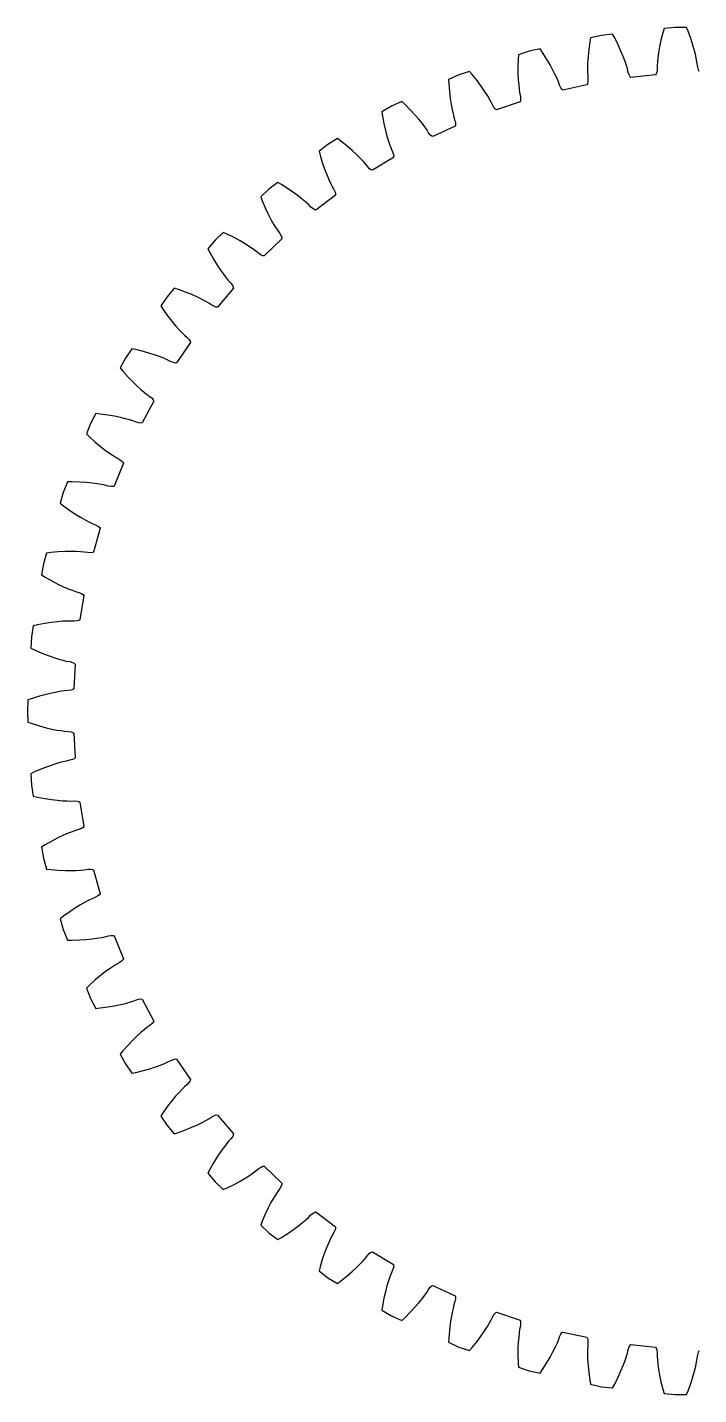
# Model space of a CAD drawing. Extents: x 0 to 153, y 0 to 153.
# Drawn here: x 0 to 74.9, y 0 to 152.6 of the extents above; entities that cross this region are included whole.
import ezdxf

# ---------------------------------------------------------------- set-up
doc = ezdxf.new("R2010")
doc.units = 0

msp = doc.modelspace()

# ---------------------------------------------------------------- linework, layer by layer
for p, q in [((72.26, 152.56), (71.01, 152.43)), ((73.51, 152.56), (72.26, 152.56)), ((73.69, 152.12), (73.51, 152.56)), ((62.81, 151.4), (62.73, 150.93)), ((64.04, 151.67), (62.81, 151.4)), ((65.28, 151.81), (64.04, 151.67)), ((65.51, 151.38), (65.28, 151.81)), ((65.89, 150.62), (65.51, 151.38)), ((70.67, 151.14), (70.51, 150.39)), ((70.88, 151.97), (70.67, 151.14)), ((71.01, 152.43), (70.88, 151.97)), ((73.99, 151.32), (73.69, 152.12)), ((74.23, 150.59), (73.99, 151.32)), ((55.96, 149.89), (54.77, 149.49)), ((57.18, 150.16), (55.96, 149.89)), ((57.45, 149.77), (57.18, 150.16)), ((57.92, 149.05), (57.45, 149.77)), ((62.61, 150.08), (62.54, 149.32)), ((62.73, 150.93), (62.61, 150.08)), ((66.21, 149.92), (65.89, 150.62)), ((66.46, 149.3), (66.21, 149.92)), ((70.4, 149.73), (70.32, 149.16)), ((70.51, 150.39), (70.4, 149.73)), ((74.41, 149.95), (74.23, 150.59)), ((74.55, 149.39), (74.41, 149.95)), ((54.74, 149.01), (54.71, 148.16)), ((54.71, 148.16), (54.72, 147.39)), ((54.77, 149.49), (54.74, 149.01)), ((58.3, 148.39), (57.92, 149.05)), ((58.62, 147.8), (58.3, 148.39)), ((62.49, 148.65), (62.48, 148.07)), ((62.48, 148.07), (62.48, 147.59)), ((62.54, 149.32), (62.49, 148.65)), ((66.66, 148.76), (66.46, 149.3)), ((66.81, 148.3), (66.66, 148.76)), ((66.92, 147.93), (66.81, 148.3)), ((70.25, 148.29), (70.23, 147.88)), ((70.27, 148.68), (70.25, 148.29)), ((70.32, 149.16), (70.27, 148.68)), ((74.65, 148.92), (74.55, 149.39)), ((74.72, 148.53), (74.65, 148.92)), ((74.78, 148.13), (74.72, 148.53)), ((74.84, 147.83), (74.78, 148.13)), ((48.12, 147.25), (46.98, 146.73)), ((46.98, 146.73), (47, 146.25)), ((49.3, 147.65), (48.12, 147.25)), ((49.62, 147.29), (49.3, 147.65)), ((50.16, 146.62), (49.62, 147.29)), ((50.61, 146.01), (50.16, 146.62)), ((54.72, 147.39), (54.75, 146.72)), ((54.75, 146.72), (54.8, 146.15)), ((58.88, 147.28), (58.62, 147.8)), ((59.08, 146.84), (58.88, 147.28)), ((59.23, 146.48), (59.08, 146.84)), ((59.37, 146.1), (59.23, 146.48)), ((62.48, 147.59), (62.5, 147.2)), ((62.53, 146.49), (62.49, 146.28)), ((62.5, 147.2), (62.53, 146.8)), ((62.53, 146.8), (62.53, 146.49)), ((67.02, 147.53), (66.92, 147.93)), ((67.12, 147.25), (67.02, 147.53)), ((67.22, 147.06), (67.12, 147.25)), ((67.32, 146.97), (67.22, 147.06)), ((70.06, 147.26), (67.32, 146.97)), ((70.14, 147.37), (70.06, 147.26)), ((70.2, 147.58), (70.14, 147.37)), ((70.23, 147.88), (70.2, 147.58)), ((74.93, 147.63), (74.84, 147.83)), ((47, 146.25), (47.07, 145.39)), ((47.07, 145.39), (47.16, 144.63)), ((51, 145.46), (50.61, 146.01)), ((51.31, 144.97), (51, 145.46)), ((51.55, 144.56), (51.31, 144.97)), ((54.8, 146.15), (54.85, 145.67)), ((54.85, 145.67), (54.91, 145.28)), ((54.91, 145.28), (54.99, 144.89)), ((59.5, 145.83), (59.37, 146.1)), ((59.62, 145.65), (59.5, 145.83)), ((59.73, 145.57), (59.62, 145.65)), ((62.42, 146.16), (59.73, 145.57)), ((62.49, 146.28), (62.42, 146.16)), ((40.61, 143.78), (39.54, 143.13)), ((41.75, 144.3), (40.61, 143.78)), ((42.1, 143.98), (41.75, 144.3)), ((42.71, 143.37), (42.1, 143.98)), ((47.16, 144.63), (47.26, 143.97)), ((47.26, 143.97), (47.37, 143.4)), ((51.74, 144.22), (51.55, 144.56)), ((51.92, 143.85), (51.74, 144.22)), ((52.08, 143.59), (51.92, 143.85)), ((52.22, 143.43), (52.08, 143.59)), ((52.34, 143.36), (52.22, 143.43)), ((54.95, 144.24), (52.34, 143.36)), ((55, 144.37), (54.95, 144.24)), ((54.99, 144.89), (55.02, 144.58)), ((55.02, 144.58), (55, 144.37)), ((39.54, 143.13), (39.61, 142.66)), ((39.61, 142.66), (39.77, 141.82)), ((43.23, 142.81), (42.71, 143.37)), ((43.67, 142.31), (43.23, 142.81)), ((44.03, 141.86), (43.67, 142.31)), ((47.37, 143.4), (47.48, 142.93)), ((47.48, 142.93), (47.58, 142.56)), ((47.58, 142.56), (47.69, 142.17)), ((47.69, 142.17), (47.76, 141.87)), ((39.77, 141.82), (39.94, 141.07)), ((39.94, 141.07), (40.11, 140.42)), ((40.11, 140.42), (40.28, 139.87)), ((44.32, 141.47), (44.03, 141.86)), ((44.54, 141.15), (44.32, 141.47)), ((44.76, 140.81), (44.54, 141.15)), ((44.94, 140.57), (44.76, 140.81)), ((45.1, 140.42), (44.94, 140.57)), ((45.23, 140.37), (45.1, 140.42)), ((47.73, 141.53), (45.23, 140.37)), ((47.77, 141.65), (47.73, 141.53)), ((47.76, 141.87), (47.77, 141.65)), ((33.52, 139.51), (32.53, 138.76)), ((34.6, 140.16), (33.52, 139.51)), ((34.98, 139.87), (34.6, 140.16)), ((35.65, 139.34), (34.98, 139.87)), ((36.23, 138.84), (35.65, 139.34)), ((36.72, 138.38), (36.23, 138.84)), ((40.28, 139.87), (40.44, 139.42)), ((40.44, 139.42), (40.58, 139.05)), ((40.58, 139.05), (40.74, 138.68)), ((32.53, 138.76), (32.65, 138.29)), ((32.65, 138.29), (32.9, 137.47)), ((32.9, 137.47), (33.15, 136.75)), ((37.13, 137.98), (36.72, 138.38)), ((37.46, 137.62), (37.13, 137.98)), ((37.71, 137.33), (37.46, 137.62)), ((37.97, 137.01), (37.71, 137.33)), ((40.84, 138.04), (38.48, 136.63)), ((40.74, 138.68), (40.83, 138.39)), ((40.83, 138.39), (40.87, 138.18)), ((40.87, 138.18), (40.84, 138.04)), ((33.15, 136.75), (33.39, 136.13)), ((33.39, 136.13), (33.62, 135.6)), ((38.18, 136.79), (37.97, 137.01)), ((38.35, 136.66), (38.18, 136.79)), ((38.48, 136.63), (38.35, 136.66)), ((26.94, 134.51), (26.03, 133.65)), ((27.93, 135.26), (26.94, 134.51)), ((28.35, 135.02), (27.93, 135.26)), ((29.07, 134.56), (28.35, 135.02)), ((29.7, 134.13), (29.07, 134.56)), ((33.62, 135.6), (33.82, 135.16)), ((33.82, 135.16), (34, 134.81)), ((34, 134.81), (34.2, 134.46)), ((34.2, 134.46), (34.33, 134.18)), ((26.03, 133.65), (26.2, 133.2)), ((26.2, 133.2), (26.54, 132.41)), ((30.24, 133.73), (29.7, 134.13)), ((30.69, 133.37), (30.24, 133.73)), ((31.05, 133.05), (30.69, 133.37)), ((31.34, 132.79), (31.05, 133.05)), ((31.63, 132.5), (31.34, 132.79)), ((34.37, 133.84), (32.18, 132.17)), ((34.33, 134.18), (34.38, 133.97)), ((34.38, 133.97), (34.37, 133.84)), ((26.54, 132.41), (26.86, 131.72)), ((26.86, 131.72), (27.17, 131.12)), ((31.86, 132.3), (31.63, 132.5)), ((32.05, 132.2), (31.86, 132.3)), ((32.18, 132.17), (32.05, 132.2)), ((27.17, 131.12), (27.46, 130.62)), ((27.46, 130.62), (27.71, 130.21)), ((27.71, 130.21), (27.92, 129.88)), ((27.92, 129.88), (28.16, 129.56)), ((20.93, 128.82), (20.12, 127.86)), ((21.84, 129.68), (20.93, 128.82)), ((22.28, 129.48), (21.84, 129.68)), ((23.05, 129.1), (22.28, 129.48)), ((23.72, 128.74), (23.05, 129.1)), ((24.3, 128.4), (23.72, 128.74)), ((24.78, 128.09), (24.3, 128.4)), ((28.39, 128.96), (26.4, 127.06)), ((28.16, 129.56), (28.32, 129.29)), ((28.32, 129.29), (28.39, 129.09)), ((28.39, 129.09), (28.39, 128.96)), ((20.12, 127.86), (20.34, 127.44)), ((20.34, 127.44), (20.76, 126.69)), ((20.76, 126.69), (21.16, 126.04)), ((25.18, 127.82), (24.78, 128.09)), ((25.49, 127.58), (25.18, 127.82)), ((25.81, 127.33), (25.49, 127.58)), ((26.06, 127.16), (25.81, 127.33)), ((26.26, 127.07), (26.06, 127.16)), ((26.4, 127.06), (26.26, 127.07)), ((21.16, 126.04), (21.53, 125.48)), ((21.53, 125.48), (21.87, 125.01)), ((21.87, 125.01), (22.16, 124.63)), ((22.16, 124.63), (22.41, 124.33)), ((22.41, 124.33), (22.68, 124.03)), ((22.68, 124.03), (22.87, 123.78)), ((22.87, 123.78), (22.96, 123.59)), ((22.96, 123.59), (22.98, 123.46)), ((15.58, 122.51), (14.87, 121.48)), ((16.39, 123.47), (15.58, 122.51)), ((16.84, 123.32), (16.39, 123.47)), ((17.65, 123.03), (16.84, 123.32)), ((18.36, 122.74), (17.65, 123.03)), ((18.97, 122.46), (18.36, 122.74)), ((19.48, 122.21), (18.97, 122.46)), ((19.91, 121.98), (19.48, 122.21)), ((22.98, 123.46), (21.2, 121.36)), ((14.87, 121.48), (15.14, 121.08)), ((15.14, 121.08), (15.64, 120.38)), ((20.25, 121.78), (19.91, 121.98)), ((20.59, 121.56), (20.25, 121.78)), ((20.86, 121.42), (20.59, 121.56)), ((21.06, 121.36), (20.86, 121.42)), ((21.2, 121.36), (21.06, 121.36)), ((15.64, 120.38), (16.11, 119.78)), ((16.11, 119.78), (16.53, 119.26)), ((16.53, 119.26), (16.92, 118.83)), ((16.92, 118.83), (17.25, 118.48)), ((17.25, 118.48), (17.53, 118.21)), ((17.53, 118.21), (17.83, 117.94)), ((17.83, 117.94), (18.04, 117.72)), ((18.04, 117.72), (18.16, 117.54)), ((18.16, 117.54), (18.19, 117.41)), ((11.64, 116.7), (10.94, 115.67)), ((12.11, 116.61), (11.64, 116.7)), ((12.94, 116.4), (12.11, 116.61)), ((13.67, 116.19), (12.94, 116.4)), ((14.31, 115.98), (13.67, 116.19)), ((14.85, 115.79), (14.31, 115.98)), ((18.19, 117.41), (16.65, 115.13)), ((10.94, 115.67), (10.35, 114.56)), ((10.35, 114.56), (10.66, 114.19)), ((15.3, 115.6), (14.85, 115.79)), ((15.66, 115.44), (15.3, 115.6)), ((16.02, 115.26), (15.66, 115.44)), ((16.3, 115.15), (16.02, 115.26)), ((16.51, 115.11), (16.3, 115.15)), ((16.65, 115.13), (16.51, 115.11)), ((10.66, 114.19), (11.23, 113.55)), ((11.23, 113.55), (11.76, 113)), ((11.76, 113), (12.24, 112.54)), ((12.24, 112.54), (12.67, 112.15)), ((12.67, 112.15), (13.04, 111.84)), ((13.04, 111.84), (13.34, 111.6)), ((13.34, 111.6), (13.67, 111.37)), ((14.09, 110.87), (12.8, 108.44)), ((13.67, 111.37), (13.91, 111.17)), ((13.91, 111.17), (14.04, 111)), ((14.04, 111), (14.09, 110.87)), ((7.06, 108.36), (6.6, 107.2)), ((7.65, 109.47), (7.06, 108.36)), ((8.12, 109.42), (7.65, 109.47)), ((8.97, 109.3), (8.12, 109.42)), ((9.73, 109.18), (8.97, 109.3)), ((10.38, 109.04), (9.73, 109.18)), ((10.94, 108.9), (10.38, 109.04)), ((11.41, 108.77), (10.94, 108.9)), ((11.78, 108.65), (11.41, 108.77)), ((12.16, 108.51), (11.78, 108.65)), ((12.45, 108.43), (12.16, 108.51)), ((12.67, 108.41), (12.45, 108.43)), ((12.8, 108.44), (12.67, 108.41)), ((6.6, 107.2), (6.94, 106.86)), ((6.94, 106.86), (7.58, 106.29)), ((7.58, 106.29), (8.16, 105.8)), ((8.16, 105.8), (8.69, 105.39)), ((8.69, 105.39), (9.16, 105.05)), ((9.16, 105.05), (9.56, 104.78)), ((9.56, 104.78), (9.9, 104.58)), ((10.71, 103.93), (9.69, 101.38)), ((9.9, 104.58), (10.25, 104.38)), ((10.25, 104.38), (10.5, 104.21)), ((10.5, 104.21), (10.65, 104.06)), ((10.65, 104.06), (10.71, 103.93)), ((4.46, 101.84), (4, 100.68)), ((4.94, 101.84), (4.46, 101.84)), ((5.8, 101.82), (4.94, 101.84)), ((6.56, 101.77), (5.8, 101.82)), ((7.23, 101.71), (6.56, 101.77)), ((7.8, 101.63), (7.23, 101.71)), ((8.28, 101.55), (7.8, 101.63)), ((8.66, 101.47), (8.28, 101.55)), ((9.05, 101.37), (8.66, 101.47)), ((9.35, 101.33), (9.05, 101.37)), ((9.57, 101.33), (9.35, 101.33)), ((9.69, 101.38), (9.57, 101.33)), ((4, 100.68), (3.66, 99.47)), ((3.66, 99.47), (4.04, 99.17)), ((4.04, 99.17), (4.74, 98.67)), ((4.74, 98.67), (5.37, 98.25)), ((5.37, 98.25), (5.94, 97.9)), ((5.94, 97.9), (6.45, 97.61)), ((6.45, 97.61), (6.87, 97.39)), ((6.87, 97.39), (7.23, 97.22)), ((7.23, 97.22), (7.6, 97.06)), ((8.11, 96.67), (7.37, 94.02)), ((7.6, 97.06), (7.87, 96.92)), ((7.87, 96.92), (8.04, 96.78)), ((8.04, 96.78), (8.11, 96.67)), ((2.12, 93.91), (1.79, 92.7)), ((2.6, 93.97), (2.12, 93.91)), ((3.45, 94.04), (2.6, 93.97)), ((4.21, 94.07), (3.45, 94.04)), ((4.88, 94.08), (4.21, 94.07)), ((5.46, 94.07), (4.88, 94.08)), ((5.94, 94.04), (5.46, 94.07)), ((6.33, 94), (5.94, 94.04)), ((6.73, 93.95), (6.33, 94)), ((7.04, 93.93), (6.73, 93.95)), ((7.25, 93.96), (7.04, 93.93)), ((7.37, 94.02), (7.25, 93.96)), ((1.79, 92.7), (1.58, 91.47)), ((1.58, 91.47), (1.99, 91.22)), ((1.99, 91.22), (2.74, 90.79)), ((2.74, 90.79), (3.41, 90.44)), ((3.41, 90.44), (4.02, 90.15)), ((4.02, 90.15), (4.55, 89.93)), ((4.55, 89.93), (5, 89.75)), ((5, 89.75), (5.37, 89.62)), ((5.37, 89.62), (5.76, 89.5)), ((5.76, 89.5), (6.04, 89.39)), ((6.3, 89.17), (5.86, 86.45)), ((6.04, 89.39), (6.22, 89.27)), ((6.22, 89.27), (6.3, 89.17)), ((0.65, 85.78), (0.45, 84.54)), ((1.12, 85.89), (0.65, 85.78)), ((1.96, 86.05), (1.12, 85.89)), ((2.71, 86.17), (1.96, 86.05)), ((3.38, 86.25), (2.71, 86.17)), ((3.95, 86.29), (3.38, 86.25)), ((4.44, 86.32), (3.95, 86.29)), ((4.83, 86.32), (4.44, 86.32)), ((5.23, 86.31), (4.83, 86.32)), ((5.54, 86.33), (5.23, 86.31)), ((5.75, 86.38), (5.54, 86.33)), ((5.86, 86.45), (5.75, 86.38)), ((0.45, 84.54), (0.38, 83.29)), ((0.38, 83.29), (0.81, 83.09)), ((0.81, 83.09), (1.6, 82.75)), ((1.6, 82.75), (2.31, 82.47)), ((2.31, 82.47), (2.94, 82.25)), ((2.94, 82.25), (3.5, 82.08)), ((3.5, 82.08), (3.96, 81.95)), ((3.96, 81.95), (4.34, 81.86)), ((4.34, 81.86), (4.74, 81.79)), ((4.74, 81.79), (5.03, 81.7)), ((5.03, 81.7), (5.23, 81.61)), ((5.32, 81.51), (5.17, 78.77)), ((5.23, 81.61), (5.32, 81.51)), ((1.34, 77.94), (0.52, 77.69)), ((2.08, 78.14), (1.34, 77.94)), ((2.73, 78.29), (2.08, 78.14)), ((3.3, 78.4), (2.73, 78.29)), ((3.77, 78.48), (3.3, 78.4)), ((4.16, 78.52), (3.77, 78.48)), ((4.56, 78.56), (4.16, 78.52)), ((4.87, 78.61), (4.56, 78.56)), ((5.07, 78.68), (4.87, 78.61)), ((5.17, 78.77), (5.07, 78.68)), ((0.07, 77.53), (0, 76.28)), ((0.52, 77.69), (0.07, 77.53)), ((0, 76.28), (0.07, 75.03)), ((0.07, 75.03), (0.52, 74.87)), ((0.52, 74.87), (1.34, 74.62)), ((1.34, 74.62), (2.08, 74.42)), ((2.08, 74.42), (2.73, 74.27)), ((2.73, 74.27), (3.3, 74.16)), ((3.3, 74.16), (3.77, 74.09)), ((3.77, 74.09), (4.16, 74.04)), ((4.16, 74.04), (4.56, 74.01)), ((4.56, 74.01), (4.87, 73.96)), ((4.87, 73.96), (5.07, 73.88)), ((5.07, 73.88), (5.17, 73.8)), ((5.17, 73.8), (5.32, 71.05)), ((2.94, 70.32), (2.31, 70.1)), ((3.5, 70.49), (2.94, 70.32)), ((3.96, 70.61), (3.5, 70.49)), ((4.34, 70.7), (3.96, 70.61)), ((4.74, 70.78), (4.34, 70.7)), ((5.03, 70.86), (4.74, 70.78)), ((5.23, 70.95), (5.03, 70.86)), ((5.32, 71.05), (5.23, 70.95)), ((0.81, 69.48), (0.38, 69.27)), ((0.38, 69.27), (0.45, 68.02)), ((1.6, 69.82), (0.81, 69.48)), ((2.31, 70.1), (1.6, 69.82)), ((0.45, 68.02), (0.65, 66.79)), ((0.65, 66.79), (1.12, 66.68)), ((1.12, 66.68), (1.96, 66.52)), ((1.96, 66.52), (2.71, 66.4)), ((2.71, 66.4), (3.38, 66.32)), ((3.38, 66.32), (3.95, 66.27)), ((3.95, 66.27), (4.44, 66.25)), ((4.44, 66.25), (4.83, 66.24)), ((4.83, 66.24), (5.23, 66.25)), ((5.23, 66.25), (5.54, 66.24)), ((5.54, 66.24), (5.75, 66.19)), ((5.75, 66.19), (5.86, 66.11)), ((5.86, 66.11), (6.3, 63.4)), ((4.55, 62.64), (4.02, 62.41)), ((5, 62.81), (4.55, 62.64)), ((5.37, 62.94), (5, 62.81)), ((5.76, 63.06), (5.37, 62.94)), ((6.04, 63.18), (5.76, 63.06)), ((6.22, 63.29), (6.04, 63.18)), ((6.3, 63.4), (6.22, 63.29)), ((1.99, 61.35), (1.58, 61.1)), ((1.58, 61.1), (1.79, 59.86)), ((2.74, 61.77), (1.99, 61.35)), ((3.41, 62.12), (2.74, 61.77)), ((4.02, 62.41), (3.41, 62.12)), ((1.79, 59.86), (2.12, 58.65)), ((2.12, 58.65), (2.6, 58.6)), ((2.6, 58.6), (3.45, 58.53)), ((3.45, 58.53), (4.21, 58.49)), ((4.21, 58.49), (4.88, 58.48)), ((4.88, 58.48), (5.46, 58.5)), ((5.46, 58.5), (5.94, 58.53)), ((5.94, 58.53), (6.33, 58.57)), ((6.33, 58.57), (6.73, 58.62)), ((6.73, 58.62), (7.04, 58.63)), ((7.04, 58.63), (7.25, 58.61)), ((7.25, 58.61), (7.37, 58.55)), ((7.37, 58.55), (8.11, 55.89)), ((6.45, 54.95), (5.94, 54.67)), ((6.87, 55.17), (6.45, 54.95)), ((7.23, 55.34), (6.87, 55.17)), ((7.6, 55.5), (7.23, 55.34)), ((7.87, 55.65), (7.6, 55.5)), ((8.04, 55.78), (7.87, 55.65)), ((8.11, 55.89), (8.04, 55.78)), ((4.74, 53.89), (4.04, 53.39)), ((5.37, 54.32), (4.74, 53.89)), ((5.94, 54.67), (5.37, 54.32)), ((4.04, 53.39), (3.66, 53.1)), ((3.66, 53.1), (4, 51.89)), ((4, 51.89), (4.46, 50.73)), ((4.46, 50.73), (4.94, 50.72)), ((4.94, 50.72), (5.8, 50.74)), ((5.8, 50.74), (6.56, 50.79)), ((6.56, 50.79), (7.23, 50.86)), ((7.23, 50.86), (7.8, 50.93)), ((7.8, 50.93), (8.28, 51.01)), ((8.28, 51.01), (8.66, 51.09)), ((8.66, 51.09), (9.05, 51.19)), ((9.05, 51.19), (9.35, 51.24)), ((9.35, 51.24), (9.57, 51.24)), ((9.57, 51.24), (9.69, 51.19)), ((9.69, 51.19), (10.71, 48.63)), ((9.16, 47.51), (8.69, 47.18)), ((9.56, 47.78), (9.16, 47.51)), ((9.9, 47.99), (9.56, 47.78)), ((10.25, 48.19), (9.9, 47.99)), ((10.5, 48.36), (10.25, 48.19)), ((10.65, 48.51), (10.5, 48.36)), ((10.71, 48.63), (10.65, 48.51)), ((7.58, 46.28), (6.94, 45.7)), ((8.16, 46.77), (7.58, 46.28)), ((8.69, 47.18), (8.16, 46.77)), ((6.94, 45.7), (6.6, 45.37)), ((6.6, 45.37), (7.06, 44.21)), ((7.06, 44.21), (7.65, 43.1)), ((7.65, 43.1), (8.12, 43.15)), ((8.12, 43.15), (8.97, 43.26)), ((8.97, 43.26), (9.73, 43.39)), ((9.73, 43.39), (10.38, 43.53)), ((10.38, 43.53), (10.94, 43.66)), ((10.94, 43.66), (11.41, 43.8)), ((11.41, 43.8), (11.78, 43.92)), ((11.78, 43.92), (12.16, 44.06)), ((12.16, 44.06), (12.45, 44.14)), ((12.45, 44.14), (12.67, 44.16)), ((12.67, 44.16), (12.8, 44.12)), ((12.8, 44.12), (14.09, 41.69)), ((13.67, 41.2), (13.34, 40.96)), ((13.91, 41.4), (13.67, 41.2)), ((14.04, 41.56), (13.91, 41.4)), ((14.09, 41.69), (14.04, 41.56)), ((12.24, 40.03), (11.76, 39.56)), ((12.67, 40.41), (12.24, 40.03)), ((13.04, 40.72), (12.67, 40.41)), ((13.34, 40.96), (13.04, 40.72)), ((10.66, 38.37), (10.35, 38)), ((11.23, 39.01), (10.66, 38.37)), ((11.76, 39.56), (11.23, 39.01)), ((10.35, 38), (10.94, 36.9)), ((10.94, 36.9), (11.64, 35.86)), ((14.31, 36.58), (14.85, 36.78)), ((14.85, 36.78), (15.3, 36.96)), ((15.3, 36.96), (15.66, 37.12)), ((15.66, 37.12), (16.02, 37.3)), ((16.02, 37.3), (16.3, 37.41)), ((16.3, 37.41), (16.51, 37.46)), ((16.51, 37.46), (16.65, 37.44)), ((16.65, 37.44), (18.19, 35.16)), ((11.64, 35.86), (12.11, 35.96)), ((12.11, 35.96), (12.94, 36.16)), ((12.94, 36.16), (13.67, 36.37)), ((13.67, 36.37), (14.31, 36.58)), ((18.19, 35.16), (18.16, 35.03)), ((16.92, 33.73), (16.53, 33.3)), ((17.25, 34.08), (16.92, 33.73)), ((17.53, 34.35), (17.25, 34.08)), ((17.83, 34.62), (17.53, 34.35)), ((18.04, 34.85), (17.83, 34.62)), ((18.16, 35.03), (18.04, 34.85)), ((15.64, 32.18), (15.14, 31.49)), ((16.11, 32.79), (15.64, 32.18)), ((16.53, 33.3), (16.11, 32.79)), ((15.14, 31.49), (14.87, 31.09)), ((14.87, 31.09), (15.58, 30.05)), ((19.48, 30.36), (19.91, 30.59)), ((19.91, 30.59), (20.25, 30.78)), ((20.25, 30.78), (20.59, 31)), ((20.59, 31), (20.86, 31.14)), ((20.86, 31.14), (21.06, 31.21)), ((21.06, 31.21), (21.2, 31.2)), ((21.2, 31.2), (22.98, 29.11)), ((15.58, 30.05), (16.39, 29.1)), ((16.39, 29.1), (16.84, 29.24)), ((16.84, 29.24), (17.65, 29.54)), ((17.65, 29.54), (18.36, 29.83)), ((18.36, 29.83), (18.97, 30.1)), ((18.97, 30.1), (19.48, 30.36)), ((22.98, 29.11), (22.96, 28.97)), ((21.87, 27.55), (21.53, 27.08)), ((22.16, 27.93), (21.87, 27.55)), ((22.41, 28.23), (22.16, 27.93)), ((22.68, 28.54), (22.41, 28.23)), ((22.87, 28.78), (22.68, 28.54)), ((22.96, 28.97), (22.87, 28.78)), ((21.16, 26.52), (20.76, 25.87)), ((21.53, 27.08), (21.16, 26.52)), ((20.34, 25.13), (20.12, 24.7)), ((20.12, 24.7), (20.93, 23.75)), ((20.76, 25.87), (20.34, 25.13)), ((24.3, 24.16), (24.78, 24.47)), ((24.78, 24.47), (25.18, 24.75)), ((25.18, 24.75), (25.49, 24.98)), ((25.49, 24.98), (25.81, 25.23)), ((25.81, 25.23), (26.06, 25.4)), ((26.06, 25.4), (26.26, 25.49)), ((26.26, 25.49), (26.4, 25.5)), ((26.4, 25.5), (28.39, 23.61)), ((20.93, 23.75), (21.84, 22.88)), ((21.84, 22.88), (22.28, 23.08)), ((22.28, 23.08), (23.05, 23.46)), ((23.05, 23.46), (23.72, 23.82)), ((23.72, 23.82), (24.3, 24.16)), ((28.16, 23.01), (27.92, 22.68)), ((28.32, 23.27), (28.16, 23.01)), ((28.39, 23.47), (28.32, 23.27)), ((28.39, 23.61), (28.39, 23.47)), ((27.17, 21.44), (26.86, 20.84)), ((27.46, 21.94), (27.17, 21.44)), ((27.71, 22.35), (27.46, 21.94)), ((27.92, 22.68), (27.71, 22.35)), ((26.54, 20.15), (26.2, 19.37)), ((26.86, 20.84), (26.54, 20.15)), ((31.34, 19.78), (31.63, 20.06)), ((31.63, 20.06), (31.86, 20.26)), ((31.86, 20.26), (32.05, 20.37)), ((32.05, 20.37), (32.18, 20.39)), ((32.18, 20.39), (34.37, 18.73)), ((26.2, 19.37), (26.03, 18.92)), ((26.03, 18.92), (26.94, 18.06)), ((29.07, 18), (29.7, 18.44)), ((29.7, 18.44), (30.24, 18.84)), ((30.24, 18.84), (30.69, 19.2)), ((30.69, 19.2), (31.05, 19.51)), ((31.05, 19.51), (31.34, 19.78)), ((34.33, 18.38), (34.2, 18.11)), ((34.38, 18.59), (34.33, 18.38)), ((34.37, 18.73), (34.38, 18.59)), ((26.94, 18.06), (27.93, 17.3)), ((27.93, 17.3), (28.35, 17.54)), ((28.35, 17.54), (29.07, 18)), ((33.62, 16.97), (33.39, 16.44)), ((33.82, 17.41), (33.62, 16.97)), ((34, 17.75), (33.82, 17.41)), ((34.2, 18.11), (34, 17.75)), ((33.15, 15.81), (32.9, 15.09)), ((33.39, 16.44), (33.15, 15.81)), ((37.71, 15.24), (37.97, 15.55)), ((37.97, 15.55), (38.18, 15.77)), ((38.18, 15.77), (38.35, 15.9)), ((38.35, 15.9), (38.48, 15.94)), ((38.48, 15.94), (40.84, 14.52)), ((32.65, 14.27), (32.53, 13.81)), ((32.53, 13.81), (33.52, 13.05)), ((32.9, 15.09), (32.65, 14.27)), ((36.23, 13.73), (36.72, 14.18)), ((36.72, 14.18), (37.13, 14.59)), ((37.13, 14.59), (37.46, 14.94)), ((37.46, 14.94), (37.71, 15.24)), ((40.74, 13.89), (40.58, 13.51)), ((40.83, 14.18), (40.74, 13.89)), ((40.87, 14.39), (40.83, 14.18)), ((40.84, 14.52), (40.87, 14.39)), ((33.52, 13.05), (34.6, 12.41)), ((34.6, 12.41), (34.98, 12.69)), ((34.98, 12.69), (35.65, 13.23)), ((35.65, 13.23), (36.23, 13.73)), ((40.28, 12.69), (40.11, 12.14)), ((40.44, 13.15), (40.28, 12.69)), ((40.58, 13.51), (40.44, 13.15)), ((39.77, 10.75), (39.61, 9.91)), ((39.94, 11.49), (39.77, 10.75)), ((40.11, 12.14), (39.94, 11.49)), ((43.67, 10.26), (44.03, 10.71)), ((44.03, 10.71), (44.32, 11.09)), ((44.32, 11.09), (44.54, 11.41)), ((44.54, 11.41), (44.76, 11.75)), ((44.76, 11.75), (44.94, 12)), ((44.94, 12), (45.1, 12.14)), ((45.1, 12.14), (45.23, 12.19)), ((45.23, 12.19), (47.73, 11.04)), ((47.76, 10.69), (47.69, 10.4)), ((47.73, 11.04), (47.77, 10.91)), ((47.77, 10.91), (47.76, 10.69)), ((39.61, 9.91), (39.54, 9.43)), ((39.54, 9.43), (40.61, 8.79)), ((42.1, 8.59), (42.71, 9.19)), ((42.71, 9.19), (43.23, 9.75)), ((43.23, 9.75), (43.67, 10.26)), ((47.37, 9.16), (47.26, 8.59)), ((47.48, 9.63), (47.37, 9.16)), ((47.58, 10.01), (47.48, 9.63)), ((47.69, 10.4), (47.58, 10.01)), ((52.22, 9.13), (52.34, 9.2)), ((52.34, 9.2), (54.95, 8.32)), ((40.61, 8.79), (41.75, 8.26)), ((41.75, 8.26), (42.1, 8.59)), ((47.16, 7.93), (47.07, 7.17)), ((47.26, 8.59), (47.16, 7.93)), ((51.31, 7.59), (51.55, 8.01)), ((51.55, 8.01), (51.74, 8.35)), ((51.74, 8.35), (51.92, 8.71)), ((51.92, 8.71), (52.08, 8.97)), ((52.08, 8.97), (52.22, 9.13)), ((54.99, 7.68), (54.91, 7.28)), ((54.95, 8.32), (55, 8.2)), ((55.02, 7.98), (54.99, 7.68)), ((55, 8.2), (55.02, 7.98)), ((47, 6.32), (46.98, 5.84)), ((47.07, 7.17), (47, 6.32)), ((50.16, 5.94), (50.61, 6.55)), ((50.61, 6.55), (51, 7.11)), ((51, 7.11), (51.31, 7.59)), ((54.8, 6.42), (54.75, 5.84)), ((54.85, 6.9), (54.8, 6.42)), ((54.91, 7.28), (54.85, 6.9)), ((59.23, 6.08), (59.37, 6.46)), ((59.37, 6.46), (59.5, 6.74)), ((59.5, 6.74), (59.62, 6.92)), ((59.62, 6.92), (59.73, 6.99)), ((59.73, 6.99), (62.42, 6.4)), ((62.42, 6.4), (62.49, 6.28)), ((62.49, 6.28), (62.53, 6.07)), ((46.98, 5.84), (48.12, 5.31)), ((48.12, 5.31), (49.3, 4.91)), ((49.3, 4.91), (49.62, 5.28)), ((49.62, 5.28), (50.16, 5.94)), ((54.72, 5.17), (54.71, 4.41)), ((54.75, 5.84), (54.72, 5.17)), ((58.3, 4.18), (58.62, 4.76)), ((58.62, 4.76), (58.88, 5.28)), ((58.88, 5.28), (59.08, 5.72)), ((59.08, 5.72), (59.23, 6.08)), ((62.5, 5.36), (62.48, 4.97)), ((62.48, 4.97), (62.48, 4.49)), ((62.53, 5.77), (62.5, 5.36)), ((62.53, 6.07), (62.53, 5.77)), ((66.81, 4.26), (66.92, 4.64)), ((66.92, 4.64), (67.02, 5.03)), ((67.02, 5.03), (67.12, 5.32)), ((67.12, 5.32), (67.22, 5.51)), ((67.22, 5.51), (67.32, 5.6)), ((67.32, 5.6), (70.06, 5.3)), ((70.06, 5.3), (70.14, 5.19)), ((70.14, 5.19), (70.2, 4.98)), ((70.2, 4.98), (70.23, 4.68)), ((70.23, 4.68), (70.25, 4.28)), ((74.78, 4.43), (74.84, 4.73)), ((74.84, 4.73), (74.93, 4.93)), ((54.71, 4.41), (54.74, 3.55)), ((54.74, 3.55), (54.77, 3.07)), ((54.77, 3.07), (55.96, 2.67)), ((57.45, 2.8), (57.92, 3.52)), ((57.92, 3.52), (58.3, 4.18)), ((62.48, 4.49), (62.49, 3.91)), ((62.49, 3.91), (62.54, 3.24)), ((62.54, 3.24), (62.61, 2.48)), ((66.21, 2.64), (66.46, 3.26)), ((66.46, 3.26), (66.66, 3.8)), ((66.66, 3.8), (66.81, 4.26)), ((70.25, 4.28), (70.27, 3.89)), ((70.27, 3.89), (70.32, 3.41)), ((70.32, 3.41), (70.4, 2.83)), ((74.41, 2.62), (74.55, 3.18)), ((74.55, 3.18), (74.65, 3.65)), ((74.65, 3.65), (74.72, 4.03)), ((74.72, 4.03), (74.78, 4.43)), ((55.96, 2.67), (57.18, 2.4)), ((57.18, 2.4), (57.45, 2.8)), ((62.61, 2.48), (62.73, 1.64)), ((62.73, 1.64), (62.81, 1.16)), ((65.51, 1.18), (65.89, 1.95)), ((65.89, 1.95), (66.21, 2.64)), ((70.4, 2.83), (70.51, 2.17)), ((70.51, 2.17), (70.67, 1.43)), ((73.99, 1.25), (74.23, 1.97)), ((74.23, 1.97), (74.41, 2.62)), ((62.81, 1.16), (64.04, 0.89)), ((64.04, 0.89), (65.28, 0.76)), ((65.28, 0.76), (65.51, 1.18)), ((70.67, 1.43), (70.88, 0.6)), ((70.88, 0.6), (71.01, 0.14)), ((71.01, 0.14), (72.26, 0)), ((72.26, 0), (73.51, 0)), ((73.51, 0), (73.69, 0.44)), ((73.69, 0.44), (73.99, 1.25))]:
    msp.add_line(p, q)

doc.saveas('drawing.dxf')
